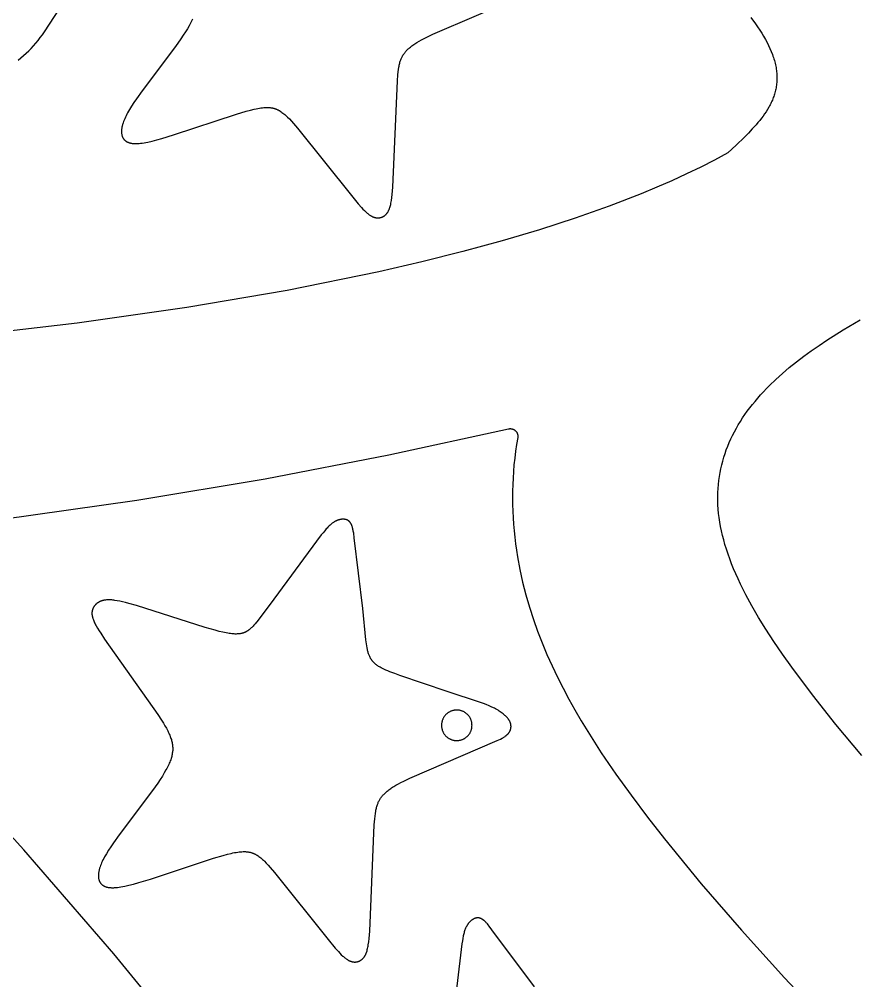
# Model space of a CAD drawing. Header units: millimetres. Extents: x -13379 to -9942, y 7 to 1157.
# Drawn here: x -11609.6 to -11389.3, y 246.3 to 498.3 of the extents above; entities that cross this region are included whole.
import ezdxf

# ---------------------------------------------------------------- set-up
doc = ezdxf.new("R2010")
doc.units = ezdxf.units.MM
doc.header["$MEASUREMENT"] = 0
doc.layers.add('SECCIONES', color=7, linetype='Continuous')
doc.layers.add('TABLERO COMPLETO', color=7, linetype='Continuous')

msp = doc.modelspace()

# ---------------------------------------------------------------- linework, layer by layer
at = {"layer": 'SECCIONES'}
msp.add_lwpolyline([(-11490.94, 313.26), (-11490.95, 313.4), (-11490.95, 313.54), (-11490.97, 313.68), (-11490.98, 313.81), (-11491, 313.95), (-11491.03, 314.09), (-11491.06, 314.22), (-11491.1, 314.36), (-11491.14, 314.49), (-11491.18, 314.62), (-11491.23, 314.75), (-11491.29, 314.88), (-11491.34, 315.01), (-11491.41, 315.13), (-11491.47, 315.25), (-11491.54, 315.37), (-11491.62, 315.49), (-11491.7, 315.6), (-11491.78, 315.71), (-11491.87, 315.82), (-11491.96, 315.92), (-11492.05, 316.03), (-11492.15, 316.13), (-11492.25, 316.22), (-11492.36, 316.31), (-11492.46, 316.4), (-11492.58, 316.48), (-11492.69, 316.56), (-11492.8, 316.64), (-11492.92, 316.71), (-11493.04, 316.78), (-11493.17, 316.84), (-11493.29, 316.9), (-11493.42, 316.96), (-11493.55, 317.01), (-11493.68, 317.06), (-11493.81, 317.1), (-11493.95, 317.13), (-11494.08, 317.17), (-11494.22, 317.19), (-11494.36, 317.22), (-11494.49, 317.24), (-11494.63, 317.25), (-11494.77, 317.26), (-11494.91, 317.26), (-11495.05, 317.26), (-11495.19, 317.25), (-11495.32, 317.24), (-11495.46, 317.23), (-11495.6, 317.21), (-11495.74, 317.18), (-11495.87, 317.15), (-11496.01, 317.12), (-11496.14, 317.08), (-11496.27, 317.03), (-11496.4, 316.99), (-11496.53, 316.93), (-11496.66, 316.88), (-11496.78, 316.81), (-11496.9, 316.75), (-11497.02, 316.68), (-11497.14, 316.6), (-11497.26, 316.52), (-11497.37, 316.44), (-11497.48, 316.36), (-11497.58, 316.27), (-11497.68, 316.17), (-11497.78, 316.08), (-11497.88, 315.98), (-11497.97, 315.87), (-11498.06, 315.77), (-11498.15, 315.66), (-11498.23, 315.54), (-11498.3, 315.43), (-11498.38, 315.31), (-11498.45, 315.19), (-11498.51, 315.07), (-11498.57, 314.94), (-11498.63, 314.82), (-11498.68, 314.69), (-11498.73, 314.56), (-11498.77, 314.42), (-11498.81, 314.29), (-11498.84, 314.16), (-11498.87, 314.02), (-11498.89, 313.88), (-11498.91, 313.75), (-11498.93, 313.61), (-11498.94, 313.47), (-11498.94, 313.33), (-11498.94, 313.19), (-11498.94, 313.05), (-11498.93, 312.91), (-11498.91, 312.78), (-11498.89, 312.64), (-11498.87, 312.5), (-11498.84, 312.37), (-11498.81, 312.23), (-11498.77, 312.1), (-11498.73, 311.97), (-11498.68, 311.83), (-11498.63, 311.71), (-11498.57, 311.58), (-11498.51, 311.45), (-11498.45, 311.33), (-11498.38, 311.21), (-11498.3, 311.09), (-11498.23, 310.98), (-11498.15, 310.86), (-11498.06, 310.75), (-11497.97, 310.65), (-11497.88, 310.54), (-11497.78, 310.44), (-11497.68, 310.35), (-11497.58, 310.25), (-11497.48, 310.16), (-11497.37, 310.08), (-11497.26, 310), (-11497.14, 309.92), (-11497.02, 309.84), (-11496.9, 309.77), (-11496.78, 309.71), (-11496.66, 309.65), (-11496.53, 309.59), (-11496.4, 309.54), (-11496.27, 309.49), (-11496.14, 309.44), (-11496.01, 309.4), (-11495.87, 309.37), (-11495.74, 309.34), (-11495.6, 309.31), (-11495.46, 309.29), (-11495.32, 309.28), (-11495.19, 309.27), (-11495.05, 309.26), (-11494.91, 309.26), (-11494.77, 309.26), (-11494.63, 309.27), (-11494.49, 309.29), (-11494.36, 309.3), (-11494.22, 309.33), (-11494.08, 309.35), (-11493.95, 309.39), (-11493.81, 309.42), (-11493.68, 309.46), (-11493.55, 309.51), (-11493.42, 309.56), (-11493.29, 309.62), (-11493.17, 309.68), (-11493.04, 309.74), (-11492.92, 309.81), (-11492.8, 309.88), (-11492.69, 309.96), (-11492.58, 310.04), (-11492.46, 310.12), (-11492.36, 310.21), (-11492.25, 310.3), (-11492.15, 310.4), (-11492.05, 310.49), (-11491.96, 310.6), (-11491.87, 310.7), (-11491.78, 310.81), (-11491.7, 310.92), (-11491.62, 311.03), (-11491.54, 311.15), (-11491.47, 311.27), (-11491.41, 311.39), (-11491.34, 311.52), (-11491.29, 311.64), (-11491.23, 311.77), (-11491.18, 311.9), (-11491.14, 312.03), (-11491.1, 312.16), (-11491.06, 312.3), (-11491.03, 312.43), (-11491, 312.57), (-11490.98, 312.71), (-11490.97, 312.84), (-11490.95, 312.98), (-11490.95, 313.12), (-11490.94, 313.26)], dxfattribs=at)
for points in [[(-11609.95, 487.63, 0), (-11609.21, 488.2, 0), (-11608.5, 488.8, 0), (-11607.81, 489.41, 0), (-11607.15, 490.04, 0), (-11606.51, 490.69, 0), (-11605.89, 491.36, 0), (-11605.28, 492.06, 0), (-11604.7, 492.77, 0), (-11604.13, 493.51, 0), (-11603.58, 494.27, 0), (-11603.04, 495.05, 0), (-11599.06, 501.04, 0)], [(-11417.86, 498.8, 0), (-11416.64, 497.15, 0), (-11416.07, 496.32, 0), (-11415.52, 495.5, 0), (-11414.99, 494.68, 0), (-11414.5, 493.86, 0), (-11414.03, 493.05, 0), (-11413.6, 492.24, 0), (-11413.2, 491.44, 0), (-11412.83, 490.64, 0), (-11412.49, 489.86, 0), (-11412.19, 489.07, 0), (-11412.05, 488.69, 0), (-11411.92, 488.3, 0), (-11411.8, 487.92, 0), (-11411.68, 487.54, 0), (-11411.58, 487.16, 0), (-11411.48, 486.78, 0), (-11411.4, 486.4, 0), (-11411.32, 486.03, 0), (-11411.25, 485.66, 0), (-11411.19, 485.29, 0), (-11411.14, 484.93, 0), (-11411.09, 484.56, 0), (-11411.06, 484.2, 0), (-11411.03, 483.84, 0), (-11411.02, 483.49, 0), (-11411.01, 483.13, 0), (-11411.01, 482.78, 0), (-11411.01, 482.43, 0), (-11411.03, 482.09, 0), (-11411.05, 481.74, 0), (-11411.09, 481.4, 0), (-11411.13, 481.06, 0), (-11411.18, 480.72, 0), (-11411.23, 480.38, 0), (-11411.3, 480.05, 0), (-11411.37, 479.72, 0), (-11411.45, 479.39, 0), (-11411.54, 479.06, 0), (-11411.63, 478.74, 0), (-11411.73, 478.42, 0), (-11411.84, 478.1, 0), (-11411.96, 477.78, 0), (-11412.08, 477.46, 0), (-11412.21, 477.15, 0), (-11412.35, 476.84, 0), (-11412.49, 476.53, 0), (-11412.64, 476.22, 0), (-11412.79, 475.91, 0), (-11412.95, 475.61, 0), (-11413.12, 475.3, 0), (-11413.47, 474.7, 0), (-11413.85, 474.11, 0), (-11414.24, 473.52, 0), (-11414.65, 472.94, 0), (-11415.08, 472.37, 0), (-11415.53, 471.8, 0), (-11415.99, 471.23, 0), (-11416.47, 470.67, 0), (-11417.46, 469.57, 0), (-11418.49, 468.48, 0), (-11419.55, 467.41, 0), (-11421.72, 465.32, 0), (-11423.9, 463.29, 0), (-11427.39, 461.41, 0), (-11431, 459.57, 0), (-11434.72, 457.78, 0), (-11438.56, 456.02, 0), (-11442.5, 454.3, 0), (-11446.56, 452.61, 0), (-11455.01, 449.34, 0), (-11463.91, 446.2, 0), (-11473.26, 443.17, 0), (-11483.07, 440.26, 0), (-11493.35, 437.46, 0), (-11504.11, 434.76, 0), (-11515.36, 432.16, 0), (-11539.43, 427.25, 0), (-11565.72, 422.74, 0), (-11594.45, 418.66, 0), (-11619.26, 415.81, 0)], [(-11388.78, 305.35, 0), (-11395.54, 313.5, 0), (-11401.65, 321.22, 0), (-11407.07, 328.47, 0), (-11409.52, 331.91, 0), (-11411.79, 335.24, 0), (-11413.89, 338.46, 0), (-11415.81, 341.56, 0), (-11417.55, 344.56, 0), (-11419.13, 347.45, 0), (-11420.54, 350.25, 0), (-11421.19, 351.62, 0), (-11421.8, 352.97, 0), (-11422.36, 354.29, 0), (-11422.89, 355.59, 0), (-11423.38, 356.88, 0), (-11423.83, 358.14, 0), (-11424.25, 359.39, 0), (-11424.63, 360.62, 0), (-11424.97, 361.84, 0), (-11425.27, 363.04, 0), (-11425.55, 364.22, 0), (-11425.78, 365.39, 0), (-11425.99, 366.55, 0), (-11426.16, 367.69, 0), (-11426.29, 368.82, 0), (-11426.4, 369.94, 0), (-11426.47, 371.05, 0), (-11426.51, 372.14, 0), (-11426.52, 373.23, 0), (-11426.49, 374.3, 0), (-11426.44, 375.36, 0), (-11426.36, 376.42, 0), (-11426.24, 377.46, 0), (-11426.1, 378.49, 0), (-11425.92, 379.52, 0), (-11425.72, 380.53, 0), (-11425.49, 381.54, 0), (-11425.23, 382.54, 0), (-11424.94, 383.52, 0), (-11424.62, 384.5, 0), (-11424.28, 385.47, 0), (-11423.91, 386.44, 0), (-11423.51, 387.39, 0), (-11423.09, 388.34, 0), (-11422.63, 389.27, 0), (-11422.16, 390.2, 0), (-11421.65, 391.12, 0), (-11421.13, 392.03, 0), (-11420.57, 392.94, 0), (-11420, 393.83, 0), (-11419.4, 394.72, 0), (-11418.77, 395.6, 0), (-11418.12, 396.47, 0), (-11417.45, 397.33, 0), (-11416.76, 398.18, 0), (-11416.04, 399.03, 0), (-11415.31, 399.87, 0), (-11414.55, 400.7, 0), (-11413.77, 401.52, 0), (-11412.97, 402.33, 0), (-11411.32, 403.93, 0), (-11409.59, 405.5, 0), (-11407.79, 407.03, 0), (-11405.92, 408.54, 0), (-11404, 410.01, 0), (-11402.02, 411.45, 0), (-11399.98, 412.86, 0), (-11397.9, 414.25, 0), (-11393.61, 416.94, 0), (-11389.19, 419.55, 0)], [(-11614.72, 367.23, 0), (-11578.81, 372.24, 0), (-11545.16, 377.91, 0), (-11512.76, 384.17, 0), (-11481.38, 390.97, 0), (-11481.32, 390.99, 0), (-11481.25, 391, 0), (-11481.18, 391.01, 0), (-11481.11, 391.01, 0), (-11481.04, 391.02, 0), (-11480.97, 391.02, 0), (-11480.9, 391.02, 0), (-11480.83, 391.02, 0), (-11480.76, 391.01, 0), (-11480.7, 391.01, 0), (-11480.63, 391, 0), (-11480.56, 390.99, 0), (-11480.49, 390.97, 0), (-11480.42, 390.95, 0), (-11480.36, 390.94, 0), (-11480.29, 390.91, 0), (-11480.23, 390.89, 0), (-11480.16, 390.87, 0), (-11480.1, 390.84, 0), (-11480.04, 390.81, 0), (-11479.98, 390.78, 0), (-11479.92, 390.74, 0), (-11479.86, 390.71, 0), (-11479.8, 390.67, 0), (-11479.74, 390.63, 0), (-11479.69, 390.58, 0), (-11479.63, 390.54, 0), (-11479.58, 390.49, 0), (-11479.53, 390.45, 0), (-11479.48, 390.4, 0), (-11479.44, 390.35, 0), (-11479.39, 390.29, 0), (-11479.35, 390.24, 0), (-11479.31, 390.18, 0), (-11479.27, 390.13, 0), (-11479.23, 390.07, 0), (-11479.2, 390.01, 0), (-11479.16, 389.95, 0), (-11479.13, 389.89, 0), (-11479.1, 389.82, 0), (-11479.08, 389.76, 0), (-11479.05, 389.7, 0), (-11479.03, 389.63, 0), (-11479.01, 389.56, 0), (-11478.99, 389.5, 0), (-11478.98, 389.43, 0), (-11478.97, 389.36, 0), (-11478.95, 389.29, 0), (-11478.95, 389.22, 0), (-11478.94, 389.15, 0), (-11478.94, 389.09, 0), (-11478.94, 389.02, 0), (-11478.94, 388.95, 0), (-11478.94, 388.88, 0), (-11478.95, 388.81, 0), (-11478.96, 388.74, 0), (-11478.97, 388.67, 0), (-11479.26, 386.89, 0), (-11479.52, 385.11, 0), (-11479.75, 383.32, 0), (-11479.94, 381.53, 0), (-11480.08, 379.8, 0), (-11480.2, 378.07, 0), (-11480.28, 376.34, 0), (-11480.33, 374.61, 0), (-11480.34, 372.88, 0), (-11480.33, 371.14, 0), (-11480.28, 369.41, 0), (-11480.19, 367.68, 0), (-11480.08, 365.97, 0), (-11479.93, 364.26, 0), (-11479.76, 362.55, 0), (-11479.55, 360.84, 0), (-11479.31, 359.14, 0), (-11479.04, 357.45, 0), (-11478.41, 354.07, 0), (-11477.69, 350.77, 0), (-11476.85, 347.5, 0), (-11475.91, 344.26, 0), (-11474.87, 341.04, 0), (-11473.77, 337.94, 0), (-11472.58, 334.87, 0), (-11471.3, 331.83, 0), (-11469.95, 328.82, 0), (-11468.55, 325.89, 0), (-11467.08, 322.99, 0), (-11465.55, 320.12, 0), (-11463.97, 317.28, 0), (-11462.31, 314.44, 0), (-11460.6, 311.63, 0), (-11457.05, 306.09, 0), (-11453.21, 300.45, 0), (-11449.23, 294.91, 0), (-11444.91, 289.17, 0), (-11440.49, 283.51, 0), (-11430.84, 271.73, 0), (-11420.33, 259.57, 0), (-11409.03, 247.05, 0), (-11392.97, 230.04, 0)], [(-11549.05, 209.6, 0), (-11584.83, 253.39, 0), (-11608.47, 280.58, 0), (-11643.31, 318.96, 0)]]:
    msp.add_polyline3d(points, dxfattribs=at)
at = {"layer": 'TABLERO COMPLETO'}
msp.add_lwpolyline([(-11564.24, 498.36), (-11564.39, 498.03), (-11564.55, 497.69), (-11564.72, 497.34), (-11564.91, 496.98), (-11565.11, 496.61), (-11565.56, 495.83), (-11566.07, 495), (-11566.64, 494.13), (-11567.26, 493.2), (-11568.69, 491.19), (-11577.4, 479.61), (-11578.91, 477.49), (-11579.58, 476.5), (-11580.19, 475.56), (-11580.74, 474.67), (-11581.22, 473.82), (-11581.44, 473.42), (-11581.64, 473.02), (-11581.82, 472.64), (-11581.99, 472.27), (-11582.14, 471.91), (-11582.28, 471.56), (-11582.4, 471.22), (-11582.51, 470.89), (-11582.56, 470.72), (-11582.6, 470.57), (-11582.64, 470.41), (-11582.68, 470.25), (-11582.71, 470.1), (-11582.74, 469.95), (-11582.77, 469.81), (-11582.79, 469.66), (-11582.81, 469.52), (-11582.82, 469.38), (-11582.83, 469.25), (-11582.84, 469.11), (-11582.84, 468.98), (-11582.84, 468.85), (-11582.84, 468.73), (-11582.83, 468.6), (-11582.82, 468.48), (-11582.81, 468.36), (-11582.79, 468.25), (-11582.77, 468.13), (-11582.75, 468.02), (-11582.72, 467.91), (-11582.69, 467.81), (-11582.68, 467.76), (-11582.66, 467.7), (-11582.64, 467.65), (-11582.63, 467.6), (-11582.61, 467.55), (-11582.59, 467.51), (-11582.57, 467.46), (-11582.54, 467.41), (-11582.52, 467.36), (-11582.5, 467.32), (-11582.47, 467.27), (-11582.45, 467.23), (-11582.42, 467.18), (-11582.4, 467.14), (-11582.37, 467.1), (-11582.34, 467.05), (-11582.31, 467.01), (-11582.28, 466.97), (-11582.25, 466.93), (-11582.22, 466.89), (-11582.19, 466.85), (-11582.16, 466.81), (-11582.12, 466.78), (-11582.09, 466.74), (-11582.05, 466.7), (-11582.02, 466.67), (-11581.98, 466.63), (-11581.94, 466.6), (-11581.91, 466.56), (-11581.87, 466.53), (-11581.83, 466.5), (-11581.79, 466.47), (-11581.74, 466.43), (-11581.7, 466.4), (-11581.66, 466.37), (-11581.62, 466.35), (-11581.57, 466.32), (-11581.53, 466.29), (-11581.48, 466.26), (-11581.43, 466.23), (-11581.39, 466.21), (-11581.34, 466.18), (-11581.29, 466.16), (-11581.24, 466.14), (-11581.13, 466.09), (-11581.03, 466.05), (-11580.92, 466.01), (-11580.8, 465.97), (-11580.69, 465.93), (-11580.56, 465.9), (-11580.44, 465.87), (-11580.31, 465.85), (-11580.18, 465.82), (-11580.04, 465.8), (-11579.9, 465.79), (-11579.75, 465.77), (-11579.6, 465.76), (-11579.45, 465.75), (-11579.29, 465.75), (-11579.12, 465.74), (-11578.95, 465.75), (-11578.78, 465.75), (-11578.6, 465.76), (-11578.22, 465.79), (-11577.82, 465.83), (-11577.39, 465.88), (-11576.93, 465.95), (-11576.45, 466.04), (-11575.94, 466.14), (-11574.83, 466.39), (-11573.59, 466.71), (-11572.24, 467.09), (-11569.19, 468.01), (-11552.65, 473.48), (-11550.14, 474.22), (-11549.04, 474.51), (-11548.03, 474.75), (-11547.56, 474.85), (-11547.12, 474.94), (-11546.7, 475.02), (-11546.3, 475.08), (-11545.91, 475.13), (-11545.55, 475.17), (-11545.2, 475.19), (-11544.87, 475.21), (-11544.71, 475.21), (-11544.55, 475.21), (-11544.4, 475.2), (-11544.25, 475.2), (-11544.1, 475.19), (-11543.96, 475.18), (-11543.82, 475.16), (-11543.68, 475.15), (-11543.54, 475.13), (-11543.41, 475.1), (-11543.28, 475.08), (-11543.15, 475.05), (-11543.02, 475.02), (-11542.89, 474.99), (-11542.77, 474.95), (-11542.64, 474.91), (-11542.52, 474.87), (-11542.4, 474.83), (-11542.28, 474.78), (-11542.16, 474.73), (-11542.04, 474.68), (-11541.92, 474.63), (-11541.8, 474.57), (-11541.69, 474.51), (-11541.57, 474.45), (-11541.45, 474.38), (-11541.34, 474.31), (-11541.22, 474.24), (-11540.99, 474.09), (-11540.76, 473.93), (-11540.52, 473.75), (-11540.29, 473.57), (-11540.05, 473.37), (-11539.81, 473.16), (-11539.57, 472.94), (-11539.32, 472.7), (-11538.82, 472.2), (-11538.31, 471.65), (-11537.78, 471.05), (-11536.69, 469.76), (-11522.57, 452.14), (-11520.75, 449.93), (-11519.92, 449), (-11519.53, 448.58), (-11519.15, 448.19), (-11518.78, 447.84), (-11518.6, 447.68), (-11518.42, 447.52), (-11518.24, 447.38), (-11518.07, 447.24), (-11517.9, 447.11), (-11517.73, 447), (-11517.57, 446.89), (-11517.48, 446.84), (-11517.4, 446.79), (-11517.32, 446.74), (-11517.24, 446.7), (-11517.16, 446.66), (-11517.08, 446.62), (-11517, 446.58), (-11516.92, 446.55), (-11516.84, 446.51), (-11516.76, 446.48), (-11516.68, 446.46), (-11516.6, 446.43), (-11516.52, 446.41), (-11516.44, 446.38), (-11516.37, 446.36), (-11516.29, 446.35), (-11516.21, 446.33), (-11516.13, 446.32), (-11516.06, 446.3), (-11515.98, 446.29), (-11515.9, 446.29), (-11515.83, 446.28), (-11515.75, 446.28), (-11515.68, 446.27), (-11515.6, 446.27), (-11515.52, 446.27), (-11515.45, 446.28), (-11515.37, 446.28), (-11515.3, 446.29), (-11515.22, 446.3), (-11515.15, 446.31), (-11515.08, 446.32), (-11515, 446.34), (-11514.93, 446.36), (-11514.85, 446.37), (-11514.78, 446.4), (-11514.71, 446.42), (-11514.63, 446.44), (-11514.56, 446.47), (-11514.49, 446.5), (-11514.42, 446.53), (-11514.35, 446.56), (-11514.28, 446.6), (-11514.21, 446.63), (-11514.14, 446.67), (-11514.07, 446.71), (-11514, 446.76), (-11513.93, 446.8), (-11513.87, 446.85), (-11513.8, 446.9), (-11513.73, 446.96), (-11513.67, 447.01), (-11513.61, 447.07), (-11513.54, 447.13), (-11513.48, 447.19), (-11513.42, 447.26), (-11513.36, 447.33), (-11513.3, 447.4), (-11513.24, 447.47), (-11513.18, 447.55), (-11513.13, 447.63), (-11513.07, 447.72), (-11513.02, 447.8), (-11512.96, 447.89), (-11512.91, 447.98), (-11512.86, 448.08), (-11512.81, 448.18), (-11512.76, 448.28), (-11512.72, 448.39), (-11512.67, 448.5), (-11512.62, 448.61), (-11512.58, 448.73), (-11512.54, 448.85), (-11512.5, 448.98), (-11512.41, 449.24), (-11512.34, 449.52), (-11512.27, 449.82), (-11512.2, 450.13), (-11512.14, 450.47), (-11512.08, 450.82), (-11511.97, 451.57), (-11511.87, 452.41), (-11511.71, 454.31), (-11510.51, 482.19), (-11510.38, 483.8), (-11510.3, 484.51), (-11510.21, 485.17), (-11510.12, 485.78), (-11510.07, 486.06), (-11510.01, 486.33), (-11509.95, 486.59), (-11509.89, 486.84), (-11509.83, 487.08), (-11509.76, 487.31), (-11509.69, 487.53), (-11509.61, 487.74), (-11509.53, 487.95), (-11509.45, 488.14), (-11509.36, 488.33), (-11509.27, 488.52), (-11509.17, 488.7), (-11509.07, 488.88), (-11508.96, 489.05), (-11508.84, 489.22), (-11508.72, 489.39), (-11508.59, 489.56), (-11508.46, 489.72), (-11508.32, 489.89), (-11508.17, 490.05), (-11508.02, 490.21), (-11507.85, 490.38), (-11507.68, 490.54), (-11507.5, 490.71), (-11507.31, 490.88), (-11507.11, 491.05), (-11506.9, 491.22), (-11506.68, 491.39), (-11506.45, 491.56), (-11506.21, 491.73), (-11505.96, 491.9), (-11505.7, 492.08), (-11505.42, 492.25), (-11504.84, 492.61), (-11504.21, 492.96), (-11503.53, 493.32), (-11502.8, 493.68), (-11501.21, 494.42), (-11478.29, 504.3)], dxfattribs=at)
at = {"layer": 'TABLERO COMPLETO', "color": 7}
for points in [[(-11497.48, 322.14), (-11509.83, 326.31), (-11511.2, 326.81), (-11512.45, 327.29), (-11513.02, 327.53), (-11513.57, 327.76), (-11514.08, 328), (-11514.56, 328.24), (-11514.79, 328.36), (-11515, 328.48), (-11515.22, 328.6), (-11515.42, 328.72), (-11515.61, 328.85), (-11515.8, 328.98), (-11515.98, 329.11), (-11516.15, 329.24), (-11516.31, 329.37), (-11516.47, 329.51), (-11516.62, 329.65), (-11516.69, 329.72), (-11516.76, 329.79), (-11516.83, 329.87), (-11516.9, 329.94), (-11516.96, 330.01), (-11517.02, 330.09), (-11517.09, 330.17), (-11517.15, 330.24), (-11517.21, 330.32), (-11517.26, 330.4), (-11517.32, 330.48), (-11517.37, 330.56), (-11517.43, 330.65), (-11517.48, 330.73), (-11517.53, 330.81), (-11517.58, 330.9), (-11517.67, 331.08), (-11517.76, 331.26), (-11517.84, 331.44), (-11517.92, 331.63), (-11518, 331.83), (-11518.07, 332.03), (-11518.13, 332.23), (-11518.19, 332.45), (-11518.25, 332.66), (-11518.31, 332.89), (-11518.36, 333.11), (-11518.46, 333.59), (-11518.54, 334.08), (-11518.62, 334.6), (-11518.75, 335.71), (-11519.53, 343.9), (-11521.81, 362.43), (-11521.97, 363.6), (-11522.06, 364.11), (-11522.1, 364.35), (-11522.15, 364.58), (-11522.2, 364.8), (-11522.25, 365.01), (-11522.3, 365.21), (-11522.36, 365.4), (-11522.4, 365.49), (-11522.43, 365.58), (-11522.46, 365.67), (-11522.49, 365.75), (-11522.53, 365.84), (-11522.57, 365.92), (-11522.6, 365.99), (-11522.64, 366.07), (-11522.68, 366.14), (-11522.73, 366.21), (-11522.77, 366.28), (-11522.81, 366.35), (-11522.86, 366.41), (-11522.91, 366.47), (-11522.95, 366.53), (-11523, 366.59), (-11523.05, 366.64), (-11523.08, 366.67), (-11523.11, 366.7), (-11523.13, 366.72), (-11523.16, 366.75), (-11523.19, 366.77), (-11523.21, 366.79), (-11523.24, 366.82), (-11523.27, 366.84), (-11523.3, 366.86), (-11523.33, 366.88), (-11523.36, 366.9), (-11523.39, 366.92), (-11523.42, 366.94), (-11523.45, 366.96), (-11523.48, 366.98), (-11523.51, 367), (-11523.54, 367.01), (-11523.57, 367.03), (-11523.6, 367.05), (-11523.64, 367.06), (-11523.67, 367.08), (-11523.7, 367.09), (-11523.77, 367.12), (-11523.84, 367.15), (-11523.91, 367.17), (-11523.98, 367.19), (-11524.05, 367.21), (-11524.12, 367.22), (-11524.19, 367.24), (-11524.27, 367.25), (-11524.34, 367.26), (-11524.42, 367.27), (-11524.49, 367.28), (-11524.57, 367.28), (-11524.65, 367.29), (-11524.73, 367.29), (-11524.81, 367.29), (-11524.89, 367.28), (-11524.97, 367.28), (-11525.05, 367.27), (-11525.13, 367.26), (-11525.21, 367.25), (-11525.3, 367.24), (-11525.38, 367.23), (-11525.46, 367.21), (-11525.55, 367.2), (-11525.63, 367.18), (-11525.71, 367.16), (-11525.8, 367.14), (-11525.88, 367.11), (-11525.97, 367.09), (-11526.05, 367.06), (-11526.14, 367.03), (-11526.22, 367), (-11526.31, 366.97), (-11526.4, 366.93), (-11526.48, 366.89), (-11526.57, 366.85), (-11526.65, 366.81), (-11526.74, 366.77), (-11526.83, 366.73), (-11526.91, 366.68), (-11527, 366.63), (-11527.09, 366.58), (-11527.18, 366.52), (-11527.26, 366.46), (-11527.44, 366.34), (-11527.62, 366.21), (-11527.8, 366.07), (-11527.99, 365.92), (-11528.17, 365.75), (-11528.36, 365.58), (-11528.55, 365.39), (-11528.75, 365.19), (-11528.95, 364.98), (-11529.15, 364.75), (-11529.57, 364.27), (-11530, 363.73), (-11530.46, 363.15), (-11542.87, 346.32), (-11547, 340.86), (-11547.78, 339.9), (-11548.14, 339.48), (-11548.31, 339.29), (-11548.49, 339.11), (-11548.66, 338.93), (-11548.83, 338.77), (-11549, 338.61), (-11549.17, 338.46), (-11549.34, 338.32), (-11549.42, 338.26), (-11549.51, 338.19), (-11549.59, 338.13), (-11549.68, 338.07), (-11549.76, 338.01), (-11549.85, 337.96), (-11549.94, 337.9), (-11550.03, 337.85), (-11550.12, 337.8), (-11550.21, 337.76), (-11550.3, 337.71), (-11550.39, 337.67), (-11550.49, 337.63), (-11550.58, 337.59), (-11550.67, 337.55), (-11550.77, 337.51), (-11550.87, 337.48), (-11550.97, 337.45), (-11551.07, 337.42), (-11551.17, 337.39), (-11551.27, 337.36), (-11551.38, 337.34), (-11551.48, 337.32), (-11551.59, 337.3), (-11551.7, 337.28), (-11551.81, 337.26), (-11551.93, 337.24), (-11552.04, 337.23), (-11552.16, 337.22), (-11552.28, 337.21), (-11552.53, 337.2), (-11552.79, 337.19), (-11553.06, 337.19), (-11553.34, 337.2), (-11553.63, 337.22), (-11553.95, 337.25), (-11554.28, 337.29), (-11554.63, 337.34), (-11555, 337.4), (-11555.39, 337.47), (-11556.25, 337.65), (-11557.22, 337.88), (-11558.32, 338.17), (-11560.87, 338.9), (-11578.91, 344.66), (-11580.9, 345.23), (-11581.76, 345.46), (-11582.55, 345.64), (-11583.27, 345.8), (-11583.93, 345.92), (-11584.54, 346.02), (-11584.83, 346.06), (-11585.11, 346.09), (-11585.38, 346.11), (-11585.64, 346.13), (-11585.89, 346.14), (-11586.13, 346.14), (-11586.36, 346.14), (-11586.59, 346.13), (-11586.81, 346.11), (-11587.02, 346.09), (-11587.23, 346.06), (-11587.33, 346.05), (-11587.43, 346.03), (-11587.53, 346.01), (-11587.62, 345.99), (-11587.72, 345.96), (-11587.81, 345.94), (-11587.9, 345.91), (-11587.99, 345.89), (-11588.08, 345.86), (-11588.17, 345.83), (-11588.25, 345.8), (-11588.34, 345.76), (-11588.42, 345.73), (-11588.5, 345.69), (-11588.58, 345.65), (-11588.66, 345.62), (-11588.74, 345.58), (-11588.81, 345.53), (-11588.89, 345.49), (-11588.96, 345.45), (-11589.03, 345.4), (-11589.1, 345.35), (-11589.17, 345.3), (-11589.24, 345.25), (-11589.3, 345.2), (-11589.37, 345.15), (-11589.43, 345.1), (-11589.49, 345.04), (-11589.55, 344.99), (-11589.61, 344.93), (-11589.67, 344.87), (-11589.72, 344.81), (-11589.78, 344.75), (-11589.83, 344.69), (-11589.88, 344.62), (-11589.93, 344.56), (-11589.98, 344.49), (-11590.03, 344.43), (-11590.07, 344.36), (-11590.11, 344.29), (-11590.15, 344.22), (-11590.19, 344.15), (-11590.23, 344.08), (-11590.27, 344.01), (-11590.3, 343.93), (-11590.33, 343.86), (-11590.37, 343.78), (-11590.39, 343.7), (-11590.42, 343.63), (-11590.45, 343.55), (-11590.47, 343.47), (-11590.49, 343.39), (-11590.51, 343.3), (-11590.52, 343.22), (-11590.54, 343.14), (-11590.55, 343.05), (-11590.56, 342.97), (-11590.57, 342.88), (-11590.57, 342.79), (-11590.58, 342.7), (-11590.58, 342.61), (-11590.58, 342.52), (-11590.57, 342.43), (-11590.57, 342.34), (-11590.56, 342.24), (-11590.55, 342.15), (-11590.53, 342.05), (-11590.52, 341.95), (-11590.5, 341.85), (-11590.47, 341.75), (-11590.45, 341.64), (-11590.42, 341.54), (-11590.39, 341.43), (-11590.36, 341.32), (-11590.33, 341.22), (-11590.29, 341.1), (-11590.2, 340.87), (-11590.11, 340.64), (-11590, 340.39), (-11589.88, 340.14), (-11589.75, 339.88), (-11589.61, 339.6), (-11589.45, 339.32), (-11589.11, 338.72), (-11588.71, 338.07), (-11588.27, 337.38), (-11587.25, 335.84), (-11573.32, 316.12), (-11572.31, 314.58), (-11571.86, 313.86), (-11571.45, 313.16), (-11571.07, 312.49), (-11570.73, 311.85), (-11570.58, 311.54), (-11570.43, 311.23), (-11570.3, 310.94), (-11570.17, 310.64), (-11570.06, 310.36), (-11569.95, 310.07), (-11569.86, 309.8), (-11569.77, 309.53), (-11569.7, 309.26), (-11569.63, 308.99), (-11569.57, 308.73), (-11569.52, 308.47), (-11569.48, 308.22), (-11569.45, 307.96), (-11569.43, 307.71), (-11569.41, 307.46), (-11569.41, 307.21), (-11569.41, 306.95), (-11569.42, 306.7), (-11569.44, 306.44), (-11569.47, 306.18), (-11569.51, 305.92), (-11569.55, 305.65), (-11569.61, 305.38), (-11569.67, 305.11), (-11569.75, 304.82), (-11569.83, 304.53), (-11569.93, 304.24), (-11570.04, 303.94), (-11570.16, 303.62), (-11570.3, 303.3), (-11570.44, 302.97), (-11570.6, 302.64), (-11570.78, 302.29), (-11570.96, 301.93), (-11571.17, 301.55), (-11571.61, 300.78), (-11572.12, 299.95), (-11572.69, 299.07), (-11573.32, 298.14), (-11574.75, 296.14), (-11583.46, 284.56), (-11584.97, 282.44), (-11585.64, 281.45), (-11586.25, 280.51), (-11586.79, 279.61), (-11587.28, 278.77), (-11587.49, 278.36), (-11587.69, 277.97), (-11587.88, 277.59), (-11588.05, 277.22), (-11588.2, 276.85), (-11588.34, 276.5), (-11588.46, 276.16), (-11588.57, 275.83), (-11588.61, 275.67), (-11588.66, 275.51), (-11588.7, 275.36), (-11588.73, 275.2), (-11588.77, 275.05), (-11588.8, 274.9), (-11588.82, 274.75), (-11588.84, 274.61), (-11588.86, 274.47), (-11588.88, 274.33), (-11588.89, 274.19), (-11588.89, 274.06), (-11588.9, 273.93), (-11588.9, 273.8), (-11588.9, 273.67), (-11588.89, 273.55), (-11588.88, 273.43), (-11588.87, 273.31), (-11588.85, 273.19), (-11588.83, 273.08), (-11588.81, 272.97), (-11588.78, 272.86), (-11588.75, 272.75), (-11588.73, 272.7), (-11588.72, 272.65), (-11588.7, 272.6), (-11588.68, 272.55), (-11588.66, 272.5), (-11588.64, 272.45), (-11588.62, 272.4), (-11588.6, 272.36), (-11588.58, 272.31), (-11588.55, 272.26), (-11588.53, 272.22), (-11588.5, 272.17), (-11588.48, 272.13), (-11588.45, 272.09), (-11588.43, 272.04), (-11588.4, 272), (-11588.37, 271.96), (-11588.34, 271.92), (-11588.31, 271.88), (-11588.28, 271.84), (-11588.25, 271.8), (-11588.21, 271.76), (-11588.18, 271.72), (-11588.14, 271.69), (-11588.11, 271.65), (-11588.07, 271.61), (-11588.04, 271.58), (-11588, 271.54), (-11587.96, 271.51), (-11587.92, 271.48), (-11587.88, 271.44), (-11587.84, 271.41), (-11587.8, 271.38), (-11587.76, 271.35), (-11587.72, 271.32), (-11587.67, 271.29), (-11587.63, 271.26), (-11587.58, 271.24), (-11587.54, 271.21), (-11587.49, 271.18), (-11587.44, 271.16), (-11587.39, 271.13), (-11587.34, 271.11), (-11587.29, 271.08), (-11587.19, 271.04), (-11587.08, 270.99), (-11586.97, 270.95), (-11586.86, 270.92), (-11586.74, 270.88), (-11586.62, 270.85), (-11586.5, 270.82), (-11586.37, 270.79), (-11586.23, 270.77), (-11586.1, 270.75), (-11585.96, 270.73), (-11585.81, 270.72), (-11585.66, 270.71), (-11585.5, 270.7), (-11585.34, 270.69), (-11585.18, 270.69), (-11585.01, 270.69), (-11584.83, 270.7), (-11584.65, 270.71), (-11584.27, 270.73), (-11583.87, 270.77), (-11583.44, 270.83), (-11582.99, 270.9), (-11582.51, 270.99), (-11581.99, 271.09), (-11580.88, 271.34), (-11579.65, 271.65), (-11578.29, 272.03), (-11575.25, 272.96), (-11558.71, 278.43), (-11556.2, 279.17), (-11555.09, 279.46), (-11554.09, 279.7), (-11553.62, 279.8), (-11553.18, 279.89), (-11552.75, 279.96), (-11552.35, 280.03), (-11551.97, 280.08), (-11551.6, 280.11), (-11551.26, 280.14), (-11550.93, 280.15), (-11550.77, 280.16), (-11550.61, 280.15), (-11550.46, 280.15), (-11550.31, 280.15), (-11550.16, 280.14), (-11550.02, 280.12), (-11549.87, 280.11), (-11549.74, 280.09), (-11549.6, 280.07), (-11549.47, 280.05), (-11549.33, 280.03), (-11549.2, 280), (-11549.08, 279.97), (-11548.95, 279.93), (-11548.82, 279.9), (-11548.7, 279.86), (-11548.58, 279.82), (-11548.46, 279.77), (-11548.33, 279.73), (-11548.22, 279.68), (-11548.1, 279.63), (-11547.98, 279.57), (-11547.86, 279.51), (-11547.74, 279.45), (-11547.63, 279.39), (-11547.51, 279.33), (-11547.39, 279.26), (-11547.28, 279.19), (-11547.04, 279.04), (-11546.81, 278.87), (-11546.58, 278.7), (-11546.34, 278.51), (-11546.1, 278.32), (-11545.86, 278.11), (-11545.62, 277.88), (-11545.38, 277.65), (-11544.88, 277.14), (-11544.36, 276.59), (-11543.84, 276), (-11542.75, 274.7), (-11528.62, 257.08), (-11526.8, 254.88), (-11525.98, 253.94), (-11525.59, 253.52), (-11525.21, 253.14), (-11524.84, 252.79), (-11524.65, 252.62), (-11524.48, 252.47), (-11524.3, 252.32), (-11524.13, 252.19), (-11523.96, 252.06), (-11523.79, 251.94), (-11523.62, 251.84), (-11523.54, 251.78), (-11523.46, 251.74), (-11523.37, 251.69), (-11523.29, 251.65), (-11523.21, 251.61), (-11523.13, 251.57), (-11523.05, 251.53), (-11522.97, 251.49), (-11522.89, 251.46), (-11522.81, 251.43), (-11522.73, 251.4), (-11522.66, 251.38), (-11522.58, 251.35), (-11522.5, 251.33), (-11522.42, 251.31), (-11522.35, 251.29), (-11522.27, 251.28), (-11522.19, 251.26), (-11522.11, 251.25), (-11522.04, 251.24), (-11521.96, 251.23), (-11521.88, 251.23), (-11521.81, 251.22), (-11521.73, 251.22), (-11521.66, 251.22), (-11521.58, 251.22), (-11521.51, 251.22), (-11521.43, 251.23), (-11521.36, 251.24), (-11521.28, 251.25), (-11521.21, 251.26), (-11521.13, 251.27), (-11521.06, 251.29), (-11520.98, 251.3), (-11520.91, 251.32), (-11520.84, 251.34), (-11520.76, 251.36), (-11520.69, 251.39), (-11520.62, 251.42), (-11520.55, 251.44), (-11520.47, 251.48), (-11520.4, 251.51), (-11520.33, 251.54), (-11520.26, 251.58), (-11520.19, 251.62), (-11520.12, 251.66), (-11520.06, 251.7), (-11519.99, 251.75), (-11519.92, 251.8), (-11519.86, 251.85), (-11519.79, 251.9), (-11519.73, 251.96), (-11519.66, 252.02), (-11519.6, 252.08), (-11519.54, 252.14), (-11519.48, 252.21), (-11519.41, 252.27), (-11519.36, 252.35), (-11519.3, 252.42), (-11519.24, 252.5), (-11519.18, 252.58), (-11519.13, 252.66), (-11519.07, 252.75), (-11519.02, 252.84), (-11518.97, 252.93), (-11518.92, 253.03), (-11518.87, 253.13), (-11518.82, 253.23), (-11518.77, 253.34), (-11518.73, 253.45), (-11518.68, 253.56), (-11518.64, 253.68), (-11518.59, 253.8), (-11518.55, 253.93), (-11518.47, 254.19), (-11518.39, 254.47), (-11518.32, 254.77), (-11518.26, 255.08), (-11518.19, 255.41), (-11518.13, 255.76), (-11518.02, 256.52), (-11517.93, 257.35), (-11517.77, 259.26), (-11516.56, 287.14), (-11516.43, 288.75), (-11516.36, 289.46), (-11516.27, 290.12), (-11516.17, 290.72), (-11516.12, 291.01), (-11516.07, 291.28), (-11516.01, 291.54), (-11515.95, 291.79), (-11515.88, 292.02), (-11515.82, 292.25), (-11515.74, 292.47), (-11515.67, 292.69), (-11515.59, 292.89), (-11515.51, 293.09), (-11515.42, 293.28), (-11515.32, 293.47), (-11515.23, 293.65), (-11515.12, 293.82), (-11515.01, 294), (-11514.9, 294.17), (-11514.78, 294.34), (-11514.65, 294.5), (-11514.52, 294.67), (-11514.38, 294.83), (-11514.23, 295), (-11514.07, 295.16), (-11513.91, 295.33), (-11513.74, 295.49), (-11513.56, 295.66), (-11513.37, 295.82), (-11513.17, 295.99), (-11512.96, 296.16), (-11512.74, 296.33), (-11512.51, 296.5), (-11512.27, 296.68), (-11512.02, 296.85), (-11511.76, 297.03), (-11511.48, 297.2), (-11510.9, 297.55), (-11510.26, 297.91), (-11509.58, 298.27), (-11508.86, 298.63), (-11507.27, 299.37), (-11484.34, 309.25), (-11483.88, 309.46), (-11483.47, 309.67), (-11483.08, 309.87), (-11482.9, 309.97), (-11482.73, 310.06), (-11482.57, 310.16), (-11482.42, 310.26), (-11482.27, 310.36), (-11482.13, 310.47), (-11482, 310.57), (-11481.93, 310.62), (-11481.87, 310.68), (-11481.81, 310.73), (-11481.75, 310.79), (-11481.69, 310.84), (-11481.63, 310.9), (-11481.58, 310.96), (-11481.52, 311.01), (-11481.47, 311.07), (-11481.42, 311.13), (-11481.37, 311.19), (-11481.32, 311.26), (-11481.28, 311.32), (-11481.23, 311.38), (-11481.19, 311.45), (-11481.15, 311.51), (-11481.11, 311.58), (-11481.07, 311.65), (-11481.03, 311.71), (-11481, 311.78), (-11480.96, 311.86), (-11480.93, 311.93), (-11480.9, 312), (-11480.88, 312.07), (-11480.85, 312.15), (-11480.83, 312.22), (-11480.81, 312.3), (-11480.79, 312.38), (-11480.77, 312.46), (-11480.76, 312.54), (-11480.74, 312.62), (-11480.74, 312.7), (-11480.73, 312.78), (-11480.72, 312.87), (-11480.72, 312.95), (-11480.72, 313.04), (-11480.73, 313.12), (-11480.73, 313.21), (-11480.74, 313.3), (-11480.76, 313.39), (-11480.77, 313.48), (-11480.79, 313.57), (-11480.81, 313.66), (-11480.84, 313.75), (-11480.87, 313.84), (-11480.9, 313.94), (-11480.94, 314.03), (-11480.98, 314.12), (-11481.02, 314.22), (-11481.06, 314.31), (-11481.11, 314.41), (-11481.17, 314.5), (-11481.22, 314.6), (-11481.28, 314.69), (-11481.35, 314.79), (-11481.42, 314.89), (-11481.49, 314.98), (-11481.56, 315.08), (-11481.64, 315.18), (-11481.72, 315.27), (-11481.81, 315.37), (-11481.9, 315.47), (-11482, 315.57), (-11482.09, 315.66), (-11482.19, 315.76), (-11482.3, 315.86), (-11482.52, 316.05), (-11482.76, 316.25), (-11483.01, 316.44), (-11483.27, 316.63), (-11483.54, 316.82), (-11483.83, 317), (-11484.13, 317.19), (-11484.44, 317.37), (-11484.76, 317.55), (-11485.09, 317.72), (-11485.77, 318.06), (-11486.47, 318.39), (-11487.2, 318.7), (-11487.94, 318.99), (-11488.69, 319.28), (-11497.48, 322.14)], [(-11474.55, 244.69), (-11485.71, 259.65), (-11486.42, 260.59), (-11486.75, 261), (-11486.91, 261.19), (-11487.06, 261.36), (-11487.21, 261.53), (-11487.36, 261.68), (-11487.51, 261.83), (-11487.66, 261.97), (-11487.73, 262.03), (-11487.8, 262.09), (-11487.87, 262.15), (-11487.94, 262.21), (-11488.02, 262.26), (-11488.09, 262.31), (-11488.16, 262.36), (-11488.23, 262.41), (-11488.3, 262.45), (-11488.37, 262.49), (-11488.44, 262.53), (-11488.51, 262.57), (-11488.59, 262.6), (-11488.66, 262.63), (-11488.73, 262.66), (-11488.8, 262.68), (-11488.87, 262.7), (-11488.91, 262.71), (-11488.94, 262.72), (-11488.98, 262.73), (-11489.01, 262.74), (-11489.05, 262.75), (-11489.08, 262.76), (-11489.12, 262.76), (-11489.16, 262.77), (-11489.19, 262.77), (-11489.23, 262.78), (-11489.26, 262.78), (-11489.3, 262.78), (-11489.33, 262.78), (-11489.37, 262.79), (-11489.41, 262.79), (-11489.44, 262.79), (-11489.48, 262.79), (-11489.51, 262.79), (-11489.55, 262.78), (-11489.58, 262.78), (-11489.62, 262.78), (-11489.66, 262.77), (-11489.73, 262.77), (-11489.8, 262.75), (-11489.87, 262.74), (-11489.94, 262.72), (-11490.01, 262.7), (-11490.08, 262.68), (-11490.15, 262.66), (-11490.23, 262.63), (-11490.3, 262.61), (-11490.37, 262.58), (-11490.44, 262.54), (-11490.51, 262.51), (-11490.58, 262.47), (-11490.64, 262.43), (-11490.71, 262.39), (-11490.78, 262.35), (-11490.85, 262.31), (-11490.92, 262.26), (-11490.98, 262.22), (-11491.05, 262.17), (-11491.12, 262.12), (-11491.18, 262.06), (-11491.25, 262.01), (-11491.31, 261.95), (-11491.37, 261.9), (-11491.44, 261.84), (-11491.5, 261.78), (-11491.56, 261.71), (-11491.62, 261.65), (-11491.68, 261.58), (-11491.74, 261.51), (-11491.8, 261.45), (-11491.86, 261.37), (-11491.92, 261.3), (-11491.97, 261.23), (-11492.03, 261.15), (-11492.08, 261.07), (-11492.14, 260.99), (-11492.19, 260.91), (-11492.24, 260.83), (-11492.29, 260.74), (-11492.34, 260.65), (-11492.39, 260.56), (-11492.44, 260.47), (-11492.54, 260.27), (-11492.63, 260.07), (-11492.71, 259.86), (-11492.8, 259.63), (-11492.88, 259.4), (-11492.96, 259.15), (-11493.03, 258.89), (-11493.1, 258.62), (-11493.17, 258.34), (-11493.23, 258.05), (-11493.35, 257.42), (-11493.47, 256.74), (-11493.58, 256.01), (-11496.03, 235.24)]]:
    msp.add_lwpolyline(points, dxfattribs=at)

doc.saveas('drawing.dxf')
